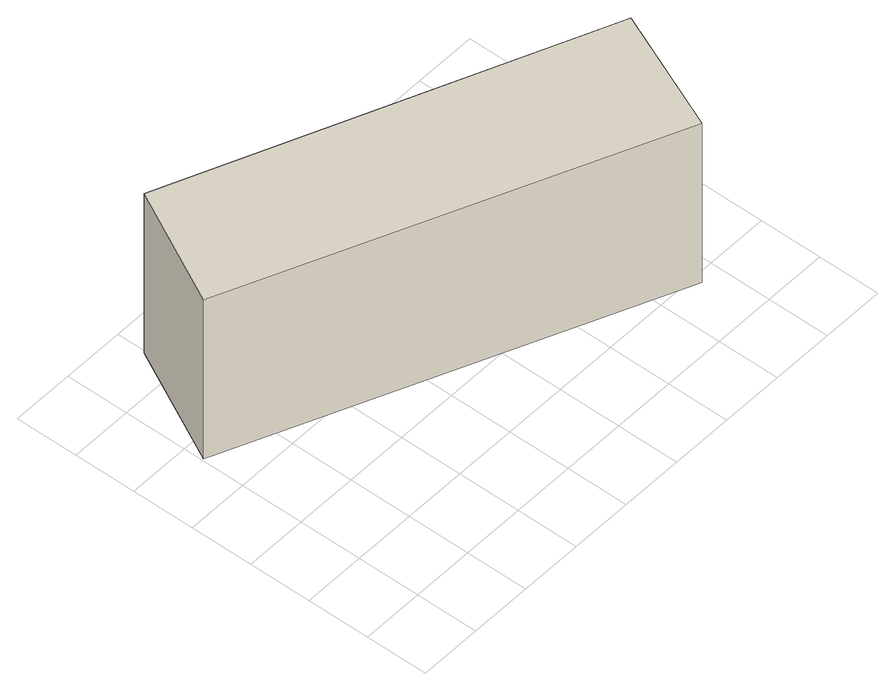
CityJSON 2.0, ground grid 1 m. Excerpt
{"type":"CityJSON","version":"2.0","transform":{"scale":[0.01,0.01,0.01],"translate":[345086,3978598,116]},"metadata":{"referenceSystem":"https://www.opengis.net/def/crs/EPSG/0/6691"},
"CityObjects":{
"building1":{"type":"Building","attributes":{"measuredHeight":3},"geometry":[{"type":"Solid","lod":"1","boundaries":[[[[0,1,2,3]],[[2,4,5,3]],[[1,6,4,2]],[[0,7,6,1]],[[3,5,7,0]],[[4,6,7,5]]]]}]}
},
"vertices":[
[749,280,23],[666,86,23],[3,370,23],[97,553,23],[3,370,323],[97,553,323],[666,86,323],[749,280,323]
]}
